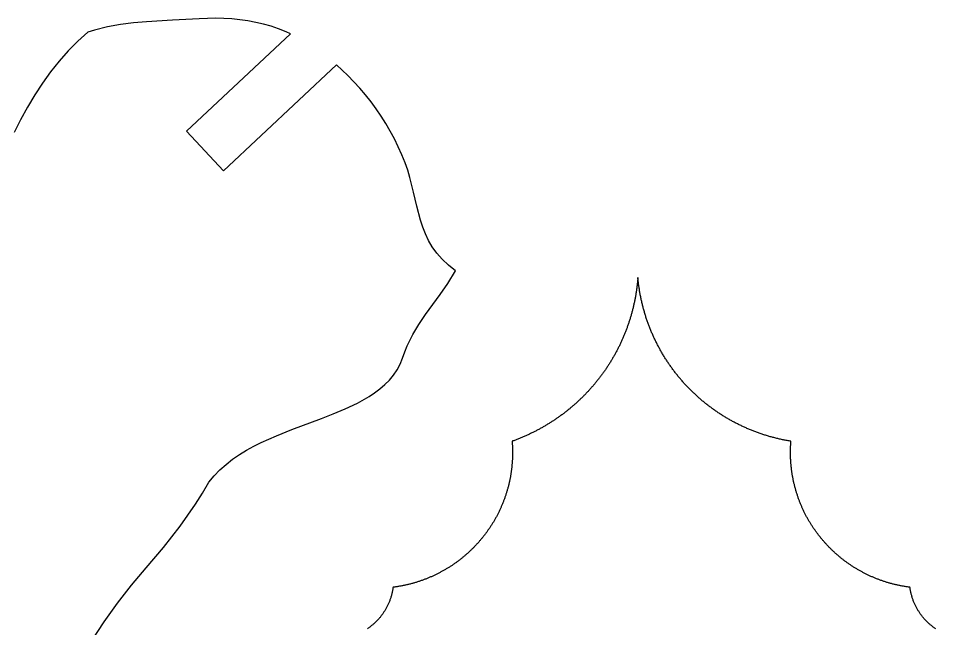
# Model space of a CAD drawing. Extents: x -331 to 1103, y -532 to 1751.
# Drawn here: x 778.6 to 984.2, y -121.9 to 14.9 of the extents above; entities that cross this region are included whole.
import ezdxf

# ---------------------------------------------------------------- set-up
doc = ezdxf.new("R2010")
doc.units = 0
doc.layers.add('Default_Layer', color=1, linetype='CONTINUOUS')

msp = doc.modelspace()

# ---------------------------------------------------------------- linework, layer by layer
at = {"layer": 'Default_Layer'}
for points in [[(795.03, -124.65), (797.85, -120.34), (800.85, -116.17), (804, -112.14), (807.27, -108.26), (811.13, -103.67), (813.02, -101.3), (814.86, -98.88), (816.63, -96.44), (818.31, -93.97), (819.88, -91.49), (821.33, -89.02), (822.51, -87.59), (823.8, -86.27), (825.17, -85.04), (826.62, -83.91), (828.15, -82.86), (829.73, -81.89), (831.36, -80.99), (833.03, -80.15), (836.45, -78.62), (839.91, -77.25), (846.59, -74.74), (849.17, -73.72), (851.88, -72.59), (854.6, -71.3), (857.23, -69.82), (858.48, -69), (859.66, -68.12), (860.77, -67.17), (861.79, -66.15), (862.71, -65.05), (863.51, -63.88), (864.18, -62.62), (864.72, -61.27), (865.23, -59.82), (865.79, -58.46), (867.02, -55.96), (868.4, -53.67), (869.9, -51.48), (873.17, -46.99), (874.89, -44.48), (876.64, -41.65), (875.02, -40.37), (873.62, -39.05), (872.42, -37.68), (871.41, -36.28), (870.56, -34.84), (869.85, -33.36), (869.26, -31.86), (868.75, -30.33), (867.93, -27.2), (867.21, -24), (866.4, -20.76), (865.91, -19.12), (865.33, -17.49), (864.58, -15.65), (863.77, -13.85), (862.9, -12.08), (861.97, -10.35), (860.98, -8.65), (859.93, -6.99), (858.83, -5.37), (857.67, -3.79), (856.45, -2.24), (855.18, -0.74), (852.47, 2.15), (849.96, 4.5), (824.62, -19.25), (816.29, -10.36), (839.61, 11.5), (838.61, 11.94), (836.95, 12.59), (835.26, 13.15), (833.55, 13.63), (831.81, 14.03), (830.06, 14.36), (828.28, 14.61), (826.48, 14.79), (824.67, 14.9), (822.84, 14.94), (819.15, 14.82), (813.18, 14.51), (807.34, 14.18), (804.44, 13.92), (801.54, 13.55), (798.62, 13.03), (795.66, 12.32), (794.17, 11.87), (791.92, 9.83), (789.78, 7.66), (787.75, 5.36), (785.82, 2.94), (784, 0.41), (782.27, -2.23), (780.64, -4.96), (779.11, -7.79), (777.66, -10.69)], [(984.25, -121.9), (984.14, -121.83), (984.04, -121.76), (983.94, -121.68), (983.84, -121.61), (983.7, -121.51), (983.57, -121.41), (983.44, -121.31), (983.31, -121.2), (983.18, -121.1), (983.05, -120.99), (982.93, -120.88), (982.8, -120.77), (982.68, -120.66), (982.56, -120.55), (982.44, -120.43), (982.32, -120.32), (982.2, -120.2), (982.08, -120.08), (981.97, -119.96), (981.85, -119.84), (981.74, -119.71), (981.63, -119.59), (981.53, -119.46), (981.42, -119.34), (981.31, -119.21), (981.21, -119.08), (981.11, -118.95), (981.01, -118.81), (980.91, -118.68), (980.81, -118.54), (980.72, -118.41), (980.62, -118.27), (980.53, -118.13), (980.44, -117.99), (980.35, -117.85), (980.26, -117.71), (980.18, -117.56), (980.1, -117.42), (980.01, -117.27), (979.93, -117.13), (979.86, -116.98), (979.78, -116.83), (979.71, -116.68), (979.63, -116.53), (979.56, -116.37), (979.49, -116.22), (979.43, -116.06), (979.36, -115.91), (979.3, -115.75), (979.24, -115.59), (979.18, -115.43), (979.12, -115.27), (979.07, -115.11), (979.01, -114.95), (978.96, -114.79), (978.91, -114.62), (978.87, -114.46), (978.82, -114.29), (978.78, -114.13), (978.74, -113.96), (978.7, -113.79), (978.66, -113.62), (978.63, -113.45), (978.59, -113.28), (978.56, -113.11), (978.53, -112.94), (978.51, -112.76), (978.48, -112.59), (978.31, -112.57), (978.13, -112.54), (977.95, -112.52), (977.78, -112.49), (977.6, -112.47), (977.42, -112.44), (977.25, -112.41), (977.07, -112.38), (976.9, -112.35), (976.72, -112.32), (976.55, -112.29), (976.38, -112.25), (976.2, -112.22), (976.03, -112.18), (975.86, -112.15), (975.68, -112.11), (975.51, -112.07), (975.34, -112.03), (975.17, -111.99), (975, -111.95), (974.83, -111.91), (974.66, -111.87), (974.49, -111.82), (974.32, -111.78), (974.15, -111.73), (973.98, -111.68), (973.81, -111.64), (973.65, -111.59), (973.48, -111.54), (973.31, -111.49), (973.15, -111.44), (972.98, -111.39), (972.81, -111.33), (972.65, -111.28), (972.48, -111.22), (972.32, -111.17), (972.16, -111.11), (971.99, -111.05), (971.83, -111), (971.67, -110.94), (971.51, -110.88), (971.34, -110.81), (971.18, -110.75), (971.02, -110.69), (970.86, -110.63), (970.7, -110.56), (970.54, -110.5), (970.38, -110.43), (970.22, -110.36), (970.07, -110.29), (969.91, -110.23), (969.75, -110.16), (969.59, -110.09), (969.44, -110.01), (969.28, -109.94), (969.13, -109.87), (968.97, -109.8), (968.82, -109.72), (968.67, -109.65), (968.51, -109.57), (968.36, -109.49), (968.21, -109.41), (968.06, -109.33), (967.9, -109.25), (967.75, -109.17), (967.6, -109.09), (967.45, -109.01), (967.3, -108.93), (967.16, -108.84), (967.01, -108.76), (966.86, -108.67), (966.71, -108.59), (966.57, -108.5), (966.42, -108.41), (966.27, -108.33), (966.13, -108.24), (965.99, -108.15), (965.84, -108.06), (965.7, -107.96), (965.56, -107.87), (965.41, -107.78), (965.27, -107.68), (965.13, -107.59), (964.99, -107.49), (964.85, -107.4), (964.71, -107.3), (964.57, -107.2), (964.43, -107.11), (964.3, -107.01), (964.16, -106.91), (964.02, -106.81), (963.89, -106.71), (963.75, -106.6), (963.62, -106.5), (963.48, -106.4), (963.35, -106.29), (963.22, -106.19), (963.08, -106.08), (962.95, -105.98), (962.82, -105.87), (962.69, -105.76), (962.56, -105.65), (962.43, -105.54), (962.3, -105.43), (962.17, -105.32), (962.05, -105.21), (961.92, -105.1), (961.79, -104.99), (961.67, -104.87), (961.54, -104.76), (961.42, -104.65), (961.3, -104.53), (961.17, -104.41), (961.05, -104.3), (960.93, -104.18), (960.81, -104.06), (960.69, -103.94), (960.57, -103.82), (960.45, -103.7), (960.33, -103.58), (960.21, -103.46), (960.1, -103.34), (959.98, -103.22), (959.87, -103.09), (959.75, -102.97), (959.64, -102.85), (959.52, -102.72), (959.41, -102.6), (959.3, -102.47), (959.19, -102.34), (959.08, -102.21), (958.97, -102.09), (958.86, -101.96), (958.75, -101.83), (958.64, -101.7), (958.53, -101.57), (958.43, -101.44), (958.32, -101.3), (958.22, -101.17), (958.11, -101.04), (958.01, -100.91), (957.9, -100.77), (957.8, -100.64), (957.7, -100.5), (957.6, -100.37), (957.5, -100.23), (957.4, -100.09), (957.3, -99.95), (957.21, -99.82), (957.11, -99.68), (957.01, -99.54), (956.92, -99.4), (956.82, -99.26), (956.73, -99.12), (956.64, -98.98), (956.54, -98.83), (956.45, -98.69), (956.36, -98.55), (956.27, -98.4), (956.18, -98.26), (956.09, -98.12), (956.01, -97.97), (955.92, -97.82), (955.83, -97.68), (955.75, -97.53), (955.66, -97.38), (955.58, -97.24), (955.5, -97.09), (955.42, -96.94), (955.33, -96.79), (955.25, -96.64), (955.17, -96.49), (955.1, -96.34), (955.02, -96.19), (954.94, -96.03), (954.86, -95.88), (954.79, -95.73), (954.71, -95.58), (954.64, -95.42), (954.57, -95.27), (954.5, -95.11), (954.42, -94.96), (954.35, -94.8), (954.28, -94.65), (954.22, -94.49), (954.15, -94.33), (954.08, -94.18), (954.01, -94.02), (953.95, -93.86), (953.89, -93.7), (953.82, -93.54), (953.76, -93.38), (953.7, -93.22), (953.64, -93.06), (953.58, -92.9), (953.52, -92.74), (953.46, -92.58), (953.4, -92.41), (953.35, -92.25), (953.29, -92.09), (953.24, -91.92), (953.18, -91.76), (953.13, -91.6), (953.08, -91.43), (953.03, -91.27), (952.98, -91.1), (952.93, -90.93), (952.88, -90.77), (952.83, -90.6), (952.79, -90.43), (952.74, -90.27), (952.7, -90.1), (952.65, -89.93), (952.61, -89.76), (952.57, -89.59), (952.53, -89.42), (952.49, -89.25), (952.45, -89.08), (952.41, -88.91), (952.37, -88.74), (952.34, -88.57), (952.3, -88.4), (952.27, -88.23), (952.24, -88.06), (952.2, -87.88), (952.17, -87.71), (952.14, -87.54), (952.11, -87.36), (952.09, -87.19), (952.06, -87.01), (952.03, -86.84), (952.01, -86.67), (951.98, -86.49), (951.96, -86.31), (951.94, -86.14), (951.92, -85.96), (951.9, -85.79), (951.88, -85.61), (951.86, -85.43), (951.84, -85.26), (951.83, -85.08), (951.81, -84.9), (951.8, -84.72), (951.78, -84.54), (951.77, -84.36), (951.76, -84.18), (951.75, -84.01), (951.74, -83.83), (951.73, -83.65), (951.73, -83.47), (951.72, -83.29), (951.72, -83.1), (951.71, -82.92), (951.71, -82.74), (951.71, -82.56), (951.71, -82.38), (951.71, -82.21), (951.71, -82.05), (951.71, -81.88), (951.71, -81.72), (951.72, -81.56), (951.72, -81.4), (951.73, -81.23), (951.73, -81.08), (951.74, -80.92), (951.75, -80.76), (951.76, -80.61), (951.77, -80.46), (951.78, -80.31), (951.79, -80.16), (951.8, -80.01), (951.81, -79.87), (951.6, -79.83), (951.38, -79.8), (951.16, -79.76), (950.95, -79.72), (950.74, -79.68), (950.52, -79.64), (950.31, -79.6), (950.1, -79.56), (949.88, -79.51), (949.67, -79.47), (949.46, -79.42), (949.25, -79.37), (949.04, -79.32), (948.83, -79.27), (948.62, -79.22), (948.41, -79.17), (948.2, -79.12), (947.99, -79.06), (947.78, -79.01), (947.57, -78.95), (947.37, -78.9), (947.16, -78.84), (946.95, -78.78), (946.75, -78.72), (946.54, -78.66), (946.34, -78.6), (946.13, -78.53), (945.93, -78.47), (945.73, -78.41), (945.52, -78.34), (945.32, -78.27), (945.12, -78.2), (944.92, -78.13), (944.71, -78.06), (944.51, -77.99), (944.31, -77.92), (944.11, -77.85), (943.91, -77.77), (943.72, -77.7), (943.52, -77.62), (943.32, -77.55), (943.12, -77.47), (942.93, -77.39), (942.73, -77.31), (942.53, -77.23), (942.34, -77.15), (942.14, -77.06), (941.95, -76.98), (941.76, -76.89), (941.56, -76.81), (941.37, -76.72), (941.18, -76.63), (940.99, -76.55), (940.8, -76.46), (940.61, -76.37), (940.42, -76.27), (940.23, -76.18), (940.04, -76.09), (939.85, -75.99), (939.66, -75.9), (939.48, -75.8), (939.29, -75.71), (939.1, -75.61), (938.92, -75.51), (938.73, -75.41), (938.55, -75.31), (938.37, -75.21), (938.18, -75.11), (938, -75), (937.82, -74.9), (937.64, -74.79), (937.46, -74.69), (937.28, -74.58), (937.1, -74.47), (936.92, -74.36), (936.74, -74.25), (936.56, -74.14), (936.39, -74.03), (936.21, -73.92), (936.04, -73.81), (935.86, -73.69), (935.69, -73.58), (935.51, -73.46), (935.34, -73.35), (935.17, -73.23), (935, -73.11), (934.82, -72.99), (934.65, -72.87), (934.48, -72.75), (934.31, -72.63), (934.15, -72.51), (933.98, -72.39), (933.81, -72.26), (933.64, -72.14), (933.48, -72.01), (933.31, -71.89), (933.15, -71.76), (932.98, -71.63), (932.82, -71.5), (932.66, -71.37), (932.5, -71.24), (932.33, -71.11), (932.17, -70.98), (932.01, -70.85), (931.86, -70.71), (931.7, -70.58), (931.54, -70.44), (931.38, -70.31), (931.23, -70.17), (931.07, -70.03), (930.91, -69.89), (930.76, -69.75), (930.61, -69.61), (930.45, -69.47), (930.3, -69.33), (930.15, -69.19), (930, -69.05), (929.85, -68.9), (929.7, -68.76), (929.55, -68.61), (929.41, -68.47), (929.26, -68.32), (929.11, -68.17), (928.97, -68.03), (928.82, -67.88), (928.68, -67.73), (928.53, -67.58), (928.39, -67.43), (928.25, -67.28), (928.11, -67.12), (927.97, -66.97), (927.83, -66.82), (927.69, -66.66), (927.55, -66.51), (927.42, -66.35), (927.28, -66.19), (927.15, -66.04), (927.01, -65.88), (926.88, -65.72), (926.74, -65.56), (926.61, -65.4), (926.48, -65.24), (926.35, -65.08), (926.22, -64.91), (926.09, -64.75), (925.96, -64.59), (925.84, -64.42), (925.71, -64.26), (925.58, -64.09), (925.46, -63.93), (925.33, -63.76), (925.21, -63.59), (925.09, -63.43), (924.97, -63.26), (924.85, -63.09), (924.73, -62.92), (924.61, -62.75), (924.49, -62.57), (924.37, -62.4), (924.25, -62.23), (924.14, -62.06), (924.02, -61.88), (923.91, -61.71), (923.8, -61.53), (923.68, -61.36), (923.57, -61.18), (923.46, -61), (923.35, -60.83), (923.24, -60.65), (923.14, -60.47), (923.03, -60.29), (922.92, -60.11), (922.82, -59.93), (922.71, -59.75), (922.61, -59.57), (922.51, -59.39), (922.41, -59.2), (922.31, -59.02), (922.21, -58.83), (922.11, -58.65), (922.01, -58.47), (921.91, -58.28), (921.82, -58.09), (921.72, -57.91), (921.63, -57.72), (921.53, -57.53), (921.44, -57.34), (921.35, -57.15), (921.26, -56.96), (921.17, -56.77), (921.08, -56.58), (920.99, -56.39), (920.91, -56.2), (920.82, -56.01), (920.74, -55.81), (920.65, -55.62), (920.57, -55.43), (920.49, -55.23), (920.41, -55.04), (920.33, -54.84), (920.25, -54.65), (920.17, -54.45), (920.09, -54.25), (920.02, -54.06), (919.94, -53.86), (919.87, -53.66), (919.8, -53.46), (919.72, -53.26), (919.65, -53.06), (919.58, -52.86), (919.51, -52.66), (919.45, -52.46), (919.38, -52.26), (919.31, -52.06), (919.25, -51.85), (919.18, -51.65), (919.12, -51.45), (919.06, -51.24), (919, -51.04), (918.94, -50.83), (918.88, -50.63), (918.82, -50.42), (918.76, -50.21), (918.71, -50.01), (918.65, -49.8), (918.6, -49.59), (918.55, -49.38), (918.5, -49.18), (918.45, -48.97), (918.4, -48.76), (918.35, -48.55), (918.3, -48.34), (918.25, -48.13), (918.21, -47.92), (918.16, -47.7), (918.12, -47.49), (918.08, -47.28), (918.04, -47.07), (918, -46.85), (917.96, -46.64), (917.92, -46.43), (917.89, -46.21), (917.85, -46), (917.82, -45.78), (917.78, -45.57), (917.75, -45.35), (917.72, -45.14), (917.69, -44.92), (917.66, -44.7), (917.63, -44.48), (917.61, -44.27), (917.58, -44.05), (917.56, -43.83), (917.53, -43.61), (917.51, -43.39), (917.49, -43.17), (917.48, -43.37), (917.46, -43.57), (917.44, -43.77), (917.42, -43.97), (917.4, -44.17), (917.38, -44.37), (917.36, -44.56), (917.34, -44.76), (917.31, -44.96), (917.29, -45.15), (917.26, -45.35), (917.24, -45.55), (917.21, -45.74), (917.18, -45.94), (917.16, -46.13), (917.13, -46.33), (917.1, -46.52), (917.06, -46.72), (917.03, -46.91), (917, -47.11), (916.97, -47.3), (916.93, -47.49), (916.9, -47.69), (916.86, -47.88), (916.82, -48.07), (916.78, -48.26), (916.74, -48.46), (916.71, -48.65), (916.66, -48.84), (916.62, -49.03), (916.58, -49.22), (916.54, -49.41), (916.49, -49.6), (916.45, -49.79), (916.4, -49.98), (916.36, -50.17), (916.31, -50.35), (916.26, -50.54), (916.21, -50.73), (916.16, -50.92), (916.11, -51.1), (916.06, -51.29), (916.01, -51.48), (915.95, -51.66), (915.9, -51.85), (915.84, -52.03), (915.79, -52.22), (915.73, -52.4), (915.68, -52.59), (915.62, -52.77), (915.56, -52.96), (915.5, -53.14), (915.44, -53.32), (915.38, -53.5), (915.31, -53.69), (915.25, -53.87), (915.19, -54.05), (915.12, -54.23), (915.06, -54.41), (914.99, -54.59), (914.92, -54.77), (914.86, -54.95), (914.79, -55.13), (914.72, -55.31), (914.65, -55.48), (914.58, -55.66), (914.51, -55.84), (914.43, -56.02), (914.36, -56.19), (914.29, -56.37), (914.21, -56.54), (914.14, -56.72), (914.06, -56.89), (913.98, -57.07), (913.91, -57.24), (913.83, -57.42), (913.75, -57.59), (913.67, -57.76), (913.59, -57.93), (913.51, -58.11), (913.42, -58.28), (913.34, -58.45), (913.26, -58.62), (913.17, -58.79), (913.09, -58.96), (913, -59.13), (912.92, -59.3), (912.83, -59.46), (912.74, -59.63), (912.65, -59.8), (912.56, -59.97), (912.47, -60.13), (912.38, -60.3), (912.29, -60.47), (912.2, -60.63), (912.1, -60.8), (912.01, -60.96), (911.91, -61.12), (911.82, -61.29), (911.72, -61.45), (911.63, -61.61), (911.53, -61.77), (911.43, -61.94), (911.33, -62.1), (911.23, -62.26), (911.13, -62.42), (911.03, -62.58), (910.93, -62.74), (910.83, -62.89), (910.72, -63.05), (910.62, -63.21), (910.51, -63.37), (910.41, -63.52), (910.3, -63.68), (910.2, -63.84), (910.09, -63.99), (909.98, -64.15), (909.87, -64.3), (909.76, -64.45), (909.65, -64.61), (909.54, -64.76), (909.43, -64.91), (909.32, -65.06), (909.21, -65.22), (909.09, -65.37), (908.98, -65.52), (908.87, -65.67), (908.75, -65.81), (908.63, -65.96), (908.52, -66.11), (908.4, -66.26), (908.28, -66.41), (908.16, -66.55), (908.05, -66.7), (907.93, -66.84), (907.81, -66.99), (907.68, -67.13), (907.56, -67.28), (907.44, -67.42), (907.32, -67.56), (907.19, -67.7), (907.07, -67.85), (906.94, -67.99), (906.82, -68.13), (906.69, -68.27), (906.57, -68.41), (906.44, -68.54), (906.31, -68.68), (906.18, -68.82), (906.05, -68.96), (905.92, -69.09), (905.79, -69.23), (905.66, -69.37), (905.53, -69.5), (905.4, -69.63), (905.27, -69.77), (905.13, -69.9), (905, -70.03), (904.86, -70.17), (904.73, -70.3), (904.59, -70.43), (904.46, -70.56), (904.32, -70.69), (904.18, -70.82), (904.04, -70.94), (903.91, -71.07), (903.77, -71.2), (903.63, -71.33), (903.49, -71.45), (903.34, -71.58), (903.2, -71.7), (903.06, -71.83), (902.92, -71.95), (902.77, -72.07), (902.63, -72.19), (902.49, -72.32), (902.34, -72.44), (902.2, -72.56), (902.05, -72.68), (901.9, -72.8), (901.76, -72.92), (901.61, -73.03), (901.46, -73.15), (901.31, -73.27), (901.16, -73.38), (901.01, -73.5), (900.86, -73.61), (900.71, -73.73), (900.56, -73.84), (900.41, -73.95), (900.25, -74.07), (900.1, -74.18), (899.95, -74.29), (899.79, -74.4), (899.64, -74.51), (899.48, -74.62), (899.33, -74.72), (899.17, -74.83), (899.01, -74.94), (898.86, -75.05), (898.7, -75.15), (898.54, -75.26), (898.38, -75.36), (898.22, -75.46), (898.06, -75.57), (897.9, -75.67), (897.74, -75.77), (897.58, -75.87), (897.42, -75.97), (897.26, -76.07), (897.09, -76.17), (896.93, -76.27), (896.77, -76.37), (896.6, -76.46), (896.44, -76.56), (896.27, -76.65), (896.11, -76.75), (895.94, -76.84), (895.77, -76.93), (895.61, -77.03), (895.44, -77.12), (895.27, -77.21), (895.1, -77.3), (894.93, -77.39), (894.76, -77.48), (894.59, -77.57), (894.42, -77.65), (894.25, -77.74), (894.08, -77.83), (893.91, -77.91), (893.74, -78), (893.56, -78.08), (893.39, -78.16), (893.22, -78.25), (893.04, -78.33), (892.87, -78.41), (892.69, -78.49), (892.52, -78.57), (892.34, -78.65), (892.17, -78.73), (891.99, -78.8), (891.81, -78.88), (891.64, -78.96), (891.46, -79.03), (891.28, -79.1), (891.1, -79.18), (890.92, -79.25), (890.74, -79.32), (890.56, -79.39), (890.38, -79.46), (890.2, -79.53), (890.02, -79.6), (889.84, -79.67), (889.65, -79.74), (889.47, -79.8), (889.29, -79.87), (889.3, -80.01), (889.31, -80.16), (889.32, -80.31), (889.33, -80.46), (889.34, -80.61), (889.35, -80.76), (889.36, -80.92), (889.37, -81.08), (889.37, -81.23), (889.38, -81.4), (889.38, -81.56), (889.39, -81.72), (889.39, -81.88), (889.39, -82.05), (889.39, -82.21), (889.39, -82.38), (889.39, -82.56), (889.39, -82.74), (889.39, -82.92), (889.38, -83.1), (889.38, -83.29), (889.37, -83.47), (889.37, -83.65), (889.36, -83.83), (889.35, -84.01), (889.34, -84.18), (889.33, -84.36), (889.32, -84.54), (889.3, -84.72), (889.29, -84.9), (889.27, -85.08), (889.26, -85.26), (889.24, -85.43), (889.22, -85.61), (889.2, -85.79), (889.18, -85.96), (889.16, -86.14), (889.14, -86.31), (889.12, -86.49), (889.09, -86.67), (889.07, -86.84), (889.04, -87.01), (889.01, -87.19), (888.99, -87.36), (888.96, -87.54), (888.93, -87.71), (888.9, -87.88), (888.86, -88.06), (888.83, -88.23), (888.8, -88.4), (888.76, -88.57), (888.73, -88.74), (888.69, -88.91), (888.65, -89.08), (888.61, -89.25), (888.57, -89.42), (888.53, -89.59), (888.49, -89.76), (888.45, -89.93), (888.4, -90.1), (888.36, -90.27), (888.31, -90.43), (888.27, -90.6), (888.22, -90.77), (888.17, -90.93), (888.12, -91.1), (888.07, -91.27), (888.02, -91.43), (887.97, -91.6), (887.92, -91.76), (887.86, -91.92), (887.81, -92.09), (887.75, -92.25), (887.7, -92.41), (887.64, -92.58), (887.58, -92.74), (887.52, -92.9), (887.46, -93.06), (887.4, -93.22), (887.34, -93.38), (887.28, -93.54), (887.21, -93.7), (887.15, -93.86), (887.09, -94.02), (887.02, -94.18), (886.95, -94.33), (886.88, -94.49), (886.82, -94.65), (886.75, -94.8), (886.68, -94.96), (886.6, -95.11), (886.53, -95.27), (886.46, -95.42), (886.39, -95.58), (886.31, -95.73), (886.24, -95.88), (886.16, -96.03), (886.08, -96.19), (886, -96.34), (885.93, -96.49), (885.85, -96.64), (885.77, -96.79), (885.68, -96.94), (885.6, -97.09), (885.52, -97.24), (885.44, -97.38), (885.35, -97.53), (885.27, -97.68), (885.18, -97.82), (885.09, -97.97), (885.01, -98.12), (884.92, -98.26), (884.83, -98.4), (884.74, -98.55), (884.65, -98.69), (884.56, -98.83), (884.46, -98.98), (884.37, -99.12), (884.28, -99.26), (884.18, -99.4), (884.09, -99.54), (883.99, -99.68), (883.89, -99.82), (883.8, -99.95), (883.7, -100.09), (883.6, -100.23), (883.5, -100.37), (883.4, -100.5), (883.3, -100.64), (883.19, -100.77), (883.09, -100.91), (882.99, -101.04), (882.88, -101.17), (882.78, -101.3), (882.67, -101.44), (882.57, -101.57), (882.46, -101.7), (882.35, -101.83), (882.24, -101.96), (882.13, -102.09), (882.02, -102.21), (881.91, -102.34), (881.8, -102.47), (881.69, -102.6), (881.58, -102.72), (881.46, -102.85), (881.35, -102.97), (881.23, -103.09), (881.12, -103.22), (881, -103.34), (880.89, -103.46), (880.77, -103.58), (880.65, -103.7), (880.53, -103.82), (880.41, -103.94), (880.29, -104.06), (880.17, -104.18), (880.05, -104.3), (879.93, -104.41), (879.8, -104.53), (879.68, -104.65), (879.56, -104.76), (879.43, -104.87), (879.31, -104.99), (879.18, -105.1), (879.05, -105.21), (878.92, -105.32), (878.8, -105.43), (878.67, -105.54), (878.54, -105.65), (878.41, -105.76), (878.28, -105.87), (878.15, -105.98), (878.02, -106.08), (877.88, -106.19), (877.75, -106.29), (877.62, -106.4), (877.48, -106.5), (877.35, -106.6), (877.21, -106.71), (877.08, -106.81), (876.94, -106.91), (876.8, -107.01), (876.67, -107.11), (876.53, -107.2), (876.39, -107.3), (876.25, -107.4), (876.11, -107.49), (875.97, -107.59), (875.83, -107.68), (875.69, -107.78), (875.54, -107.87), (875.4, -107.96), (875.26, -108.06), (875.11, -108.15), (874.97, -108.24), (874.83, -108.33), (874.68, -108.41), (874.53, -108.5), (874.39, -108.59), (874.24, -108.67), (874.09, -108.76), (873.94, -108.84), (873.8, -108.93), (873.65, -109.01), (873.5, -109.09), (873.35, -109.17), (873.2, -109.25), (873.04, -109.33), (872.89, -109.41), (872.74, -109.49), (872.59, -109.57), (872.43, -109.65), (872.28, -109.72), (872.13, -109.8), (871.97, -109.87), (871.82, -109.94), (871.66, -110.01), (871.51, -110.09), (871.35, -110.16), (871.19, -110.23), (871.03, -110.29), (870.88, -110.36), (870.72, -110.43), (870.56, -110.5), (870.4, -110.56), (870.24, -110.63), (870.08, -110.69), (869.92, -110.75), (869.76, -110.81), (869.59, -110.88), (869.43, -110.94), (869.27, -111), (869.11, -111.05), (868.94, -111.11), (868.78, -111.17), (868.62, -111.22), (868.45, -111.28), (868.29, -111.33), (868.12, -111.39), (867.95, -111.44), (867.79, -111.49), (867.62, -111.54), (867.45, -111.59), (867.29, -111.64), (867.12, -111.68), (866.95, -111.73), (866.78, -111.78), (866.61, -111.82), (866.44, -111.87), (866.27, -111.91), (866.1, -111.95), (865.93, -111.99), (865.76, -112.03), (865.59, -112.07), (865.42, -112.11), (865.24, -112.15), (865.07, -112.18), (864.9, -112.22), (864.72, -112.25), (864.55, -112.29), (864.38, -112.32), (864.2, -112.35), (864.03, -112.38), (863.85, -112.41), (863.68, -112.44), (863.5, -112.47), (863.32, -112.49), (863.15, -112.52), (862.97, -112.54), (862.79, -112.57), (862.62, -112.59), (862.59, -112.76), (862.57, -112.94), (862.54, -113.11), (862.51, -113.28), (862.47, -113.45), (862.44, -113.62), (862.4, -113.79), (862.36, -113.96), (862.32, -114.13), (862.28, -114.29), (862.23, -114.46), (862.19, -114.62), (862.14, -114.79), (862.09, -114.95), (862.03, -115.11), (861.98, -115.27), (861.92, -115.43), (861.86, -115.59), (861.8, -115.75), (861.74, -115.91), (861.67, -116.06), (861.61, -116.22), (861.54, -116.37), (861.47, -116.53), (861.39, -116.68), (861.32, -116.83), (861.24, -116.98), (861.16, -117.13), (861.09, -117.27), (861, -117.42), (860.92, -117.56), (860.84, -117.71), (860.75, -117.85), (860.66, -117.99), (860.57, -118.13), (860.48, -118.27), (860.38, -118.41), (860.29, -118.54), (860.19, -118.68), (860.09, -118.81), (859.99, -118.95), (859.89, -119.08), (859.79, -119.21), (859.68, -119.34), (859.57, -119.46), (859.47, -119.59), (859.36, -119.71), (859.24, -119.84), (859.13, -119.96), (859.02, -120.08), (858.9, -120.2), (858.78, -120.32), (858.66, -120.43), (858.54, -120.55), (858.42, -120.66), (858.3, -120.77), (858.17, -120.88), (858.05, -120.99), (857.92, -121.1), (857.79, -121.2), (857.66, -121.31), (857.53, -121.41), (857.4, -121.51), (857.26, -121.61), (857.16, -121.68), (857.06, -121.76), (856.96, -121.83), (856.85, -121.9)]]:
    msp.add_lwpolyline(points, dxfattribs=at)

doc.saveas('drawing.dxf')
